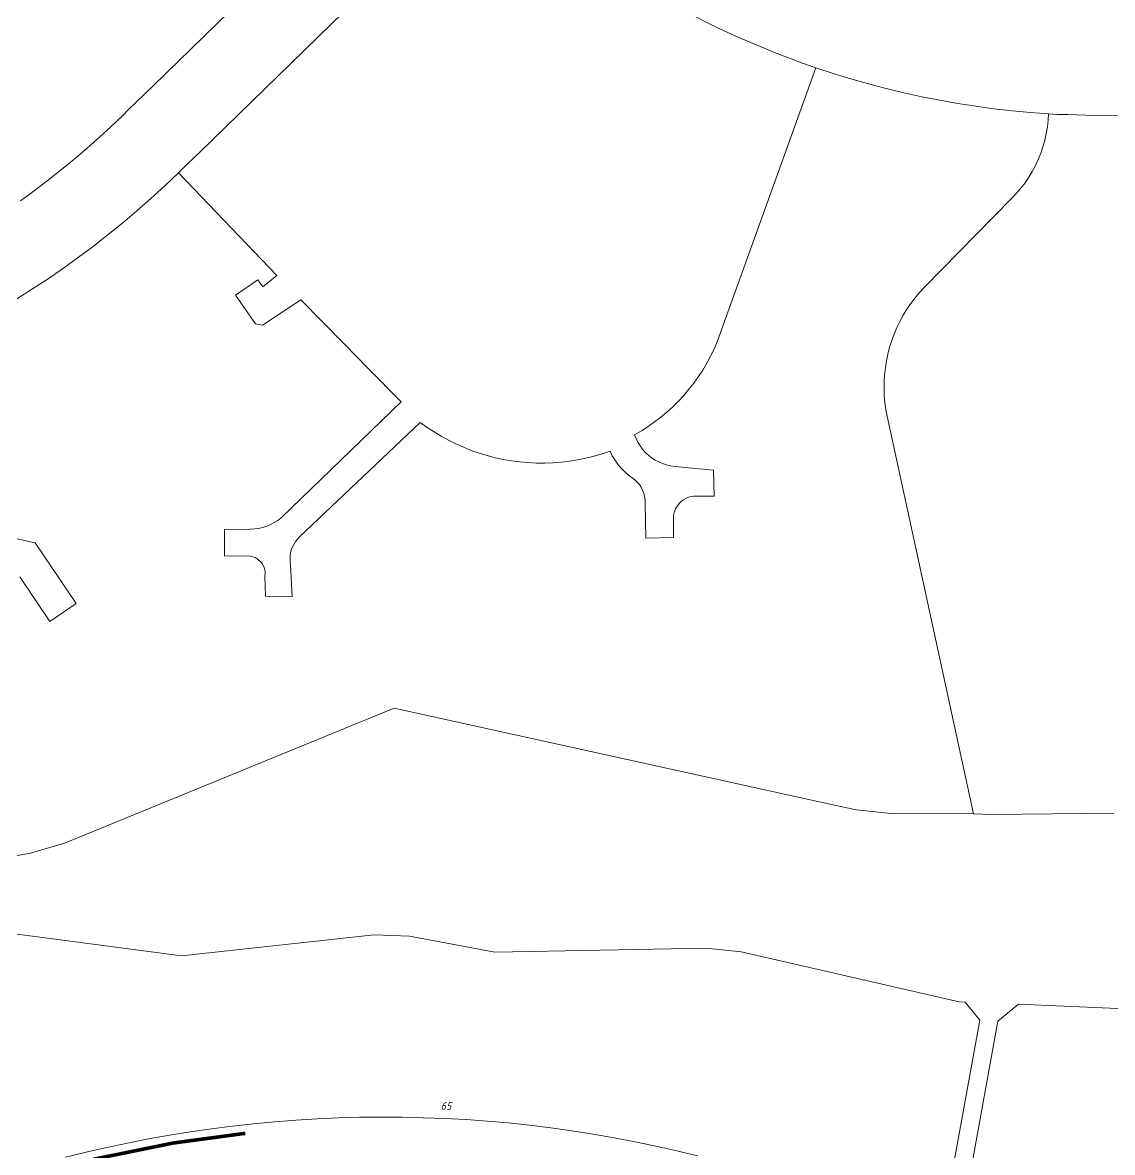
# Model space of a CAD drawing. Header units: metres. Extents: x 296308 to 298462, y 6229542 to 6231092.
# Drawn here: x 297698.4 to 297943.5, y 6230453.2 to 6230707.3 of the extents above; entities that cross this region are included whole.
import ezdxf

# ---------------------------------------------------------------- set-up
doc = ezdxf.new("R2010")
doc.units = ezdxf.units.M
doc.linetypes.add('Cable Exist UG', pattern=[8.2, 4, -1.2, 1.8, -1.2])
doc.linetypes.add('IECLCENT', pattern=[15.5, 9.5, -2, 2, -2])
doc.layers.add('Cadastre Land Parcels_SP_EXT', color=9, linetype='Continuous', lineweight=5)
doc.layers.add('Cadastre Roads_SP_EXT', color=94, linetype='Continuous', lineweight=15)
for name, color, linetype in [('Mains_LV_EXT', 7, 'Continuous'), ('Mains_SL_EXT', 7, 'Continuous'), ('Notes_SP_MISC', 7, 'Continuous')]:
    doc.layers.add(name, color=color, linetype=linetype)
doc.styles.add('ieISOCP', font='isocp.shx')

msp = doc.modelspace()

# ---------------------------------------------------------------- linework, layer by layer
at = {"layer": 'Cadastre Land Parcels_SP_EXT', "linetype": 'Continuous'}
for points in [[(297787.5, 6230751.34), (297727.75, 6230693.08), (297722.19, 6230687.66), (297720.92, 6230686.42), (297718.33, 6230683.95), (297715.7, 6230681.52), (297713.03, 6230679.14), (297710.31, 6230676.81), (297707.55, 6230674.54), (297704.62, 6230672.22), (297701.29, 6230669.68), (297697.91, 6230667.24)], [(297697.11, 6230645.15), (297700.65, 6230647.39), (297704.15, 6230649.7), (297707.6, 6230652.08), (297711.01, 6230654.53), (297714.36, 6230657.04), (297717.67, 6230659.62), (297720.93, 6230662.26), (297724.13, 6230664.97), (297727.28, 6230667.73), (297730.37, 6230670.56), (297733.45, 6230673.52), (297735.53, 6230675.55), (297738.09, 6230678.05), (297800.18, 6230738.59)], [(297849.09, 6230708.95), (297852.7, 6230707.14), (297856.34, 6230705.4), (297860.02, 6230703.73), (297863.73, 6230702.13), (297867.47, 6230700.6), (297871.24, 6230699.15), (297873.58, 6230698.26), (297874.01, 6230698.09), (297876.81, 6230697.14), (297880.72, 6230695.84), (297884.66, 6230694.63), (297888.62, 6230693.51), (297892.6, 6230692.47), (297896.6, 6230691.5), (297900.62, 6230690.63), (297904.66, 6230689.83), (297908.72, 6230689.12), (297912.78, 6230688.49), (297916.86, 6230687.94), (297920.95, 6230687.48), (297925.05, 6230687.1), (297929.15, 6230686.82), (297931.07, 6230686.67), (297931.31, 6230686.66), (297933.47, 6230686.61), (297937.5, 6230686.48), (297941.54, 6230686.43), (297945.57, 6230686.47)], [(297599.09, 6230502.55), (297700.22, 6230520.5), (297707.86, 6230522.71), (297781.96, 6230553.11), (297878.61, 6230531.79), (297885.85, 6230530.23), (297893.76, 6230529.38), (297912.27, 6230529.29), (297892.82, 6230618.76), (297892.82, 6230618.76), (297892.54, 6230620.3), (297892.33, 6230621.86), (297892.2, 6230623.42), (297892.14, 6230624.99), (297892.16, 6230626.55), (297892.25, 6230628.12), (297892.43, 6230629.68), (297892.67, 6230631.23), (297893, 6230632.76), (297893.39, 6230634.28), (297893.86, 6230635.78), (297894.4, 6230637.25), (297895.02, 6230638.69), (297895.7, 6230640.1), (297896.45, 6230641.48), (297897.27, 6230642.82), (297898.15, 6230644.12), (297899.1, 6230645.37), (297900.1, 6230646.58), (297901.17, 6230647.74), (297920.9, 6230667.83), (297921.94, 6230668.93), (297922.92, 6230670.09), (297923.84, 6230671.29), (297924.69, 6230672.54), (297925.48, 6230673.84), (297926.19, 6230675.18), (297926.83, 6230676.55), (297927.39, 6230677.96), (297927.88, 6230679.4), (297928.29, 6230680.86), (297928.62, 6230682.33), (297928.87, 6230683.83), (297929.04, 6230685.33), (297929.15, 6230686.82), (297925.05, 6230687.1), (297920.95, 6230687.48), (297916.86, 6230687.94), (297912.78, 6230688.49), (297908.71, 6230689.12), (297904.66, 6230689.83), (297900.62, 6230690.62), (297896.6, 6230691.5), (297892.6, 6230692.47), (297888.62, 6230693.51), (297884.66, 6230694.63), (297880.72, 6230695.84), (297876.81, 6230697.14), (297854.63, 6230635.5), (297853.92, 6230633.86), (297853.14, 6230632.26), (297852.29, 6230630.69), (297851.38, 6230629.16), (297850.41, 6230627.67), (297849.37, 6230626.22), (297848.27, 6230624.82), (297847.12, 6230623.46), (297845.91, 6230622.16), (297844.64, 6230620.91), (297843.32, 6230619.71), (297841.95, 6230618.57), (297840.54, 6230617.49), (297839.08, 6230616.47), (297837.57, 6230615.51), (297836.03, 6230614.61), (297836.37, 6230613.74), (297836.78, 6230612.9), (297837.27, 6230612.09), (297837.82, 6230611.34), (297838.44, 6230610.64), (297839.13, 6230610), (297839.86, 6230609.42), (297840.65, 6230608.9), (297841.48, 6230608.47), (297842.34, 6230608.1), (297843.23, 6230607.82), (297844.15, 6230607.61), (297845.08, 6230607.49), (297853.8, 6230606.66), (297853.92, 6230600.76), (297850.01, 6230600.79), (297849.38, 6230600.78), (297848.75, 6230600.69), (297848.14, 6230600.52), (297847.56, 6230600.27), (297847.01, 6230599.96), (297846.51, 6230599.57), (297846.06, 6230599.13), (297845.67, 6230598.63), (297845.34, 6230598.09), (297845.08, 6230597.51), (297844.9, 6230596.91), (297844.8, 6230596.28), (297844.8, 6230591.48), (297838.6, 6230591.36), (297838.44, 6230599.26), (297838.41, 6230599.99), (297838.3, 6230600.72), (297838.11, 6230601.43), (297837.85, 6230602.11), (297837.51, 6230602.77), (297837.11, 6230603.38), (297836.64, 6230603.94), (297836.11, 6230604.45), (297835.53, 6230604.9), (297834.62, 6230605.58), (297833.77, 6230606.32), (297832.98, 6230607.13), (297832.25, 6230608), (297831.6, 6230608.92), (297831.01, 6230609.89), (297830.51, 6230610.9), (297828.73, 6230610.3), (297826.93, 6230609.78), (297825.11, 6230609.33), (297823.28, 6230608.96), (297821.43, 6230608.66), (297819.57, 6230608.43), (297817.7, 6230608.29), (297815.83, 6230608.22), (297813.96, 6230608.23), (297812.09, 6230608.32), (297810.22, 6230608.48), (297808.36, 6230608.73), (297806.52, 6230609.05), (297804.69, 6230609.44), (297802.87, 6230609.91), (297801.08, 6230610.46), (297799.31, 6230611.07), (297797.57, 6230611.77), (297795.86, 6230612.53), (297794.18, 6230613.36), (297792.54, 6230614.26), (297790.93, 6230615.23), (297789.37, 6230616.26), (297787.85, 6230617.36), (297760.65, 6230591.6), (297760.13, 6230591.05), (297759.68, 6230590.44), (297759.3, 6230589.79), (297758.99, 6230589.1), (297758.76, 6230588.37), (297758.61, 6230587.63), (297758.55, 6230586.87), (297758.57, 6230586.11), (297758.67, 6230585.36), (297759.02, 6230578.16), (297753.01, 6230578.25), (297752.92, 6230582.75), (297752.97, 6230583.31), (297752.94, 6230583.88), (297752.83, 6230584.43), (297752.64, 6230584.96), (297752.38, 6230585.46), (297752.05, 6230585.92), (297751.65, 6230586.33), (297751.2, 6230586.67), (297750.71, 6230586.95), (297750.18, 6230587.16), (297749.63, 6230587.28), (297743.83, 6230587.37), (297743.81, 6230593.27), (297749.61, 6230593.39), (297750.55, 6230593.42), (297751.49, 6230593.54), (297752.41, 6230593.75), (297753.31, 6230594.03), (297754.19, 6230594.39), (297755.02, 6230594.83), (297755.82, 6230595.34), (297756.56, 6230595.93), (297783.56, 6230621.98), (297776.08, 6230629.59), (297770.86, 6230634.88), (297761, 6230644.95), (297752.4, 6230639.28), (297750.79, 6230639.56), (297746.27, 6230645.98), (297751.32, 6230649.47), (297752.45, 6230647.89), (297755.6, 6230650.45), (297733.45, 6230673.52), (297730.37, 6230670.56), (297727.28, 6230667.73), (297724.13, 6230664.97), (297720.93, 6230662.26), (297717.67, 6230659.62), (297714.36, 6230657.04), (297711.01, 6230654.53), (297707.6, 6230652.08), (297704.15, 6230649.7), (297700.65, 6230647.39), (297697.11, 6230645.14)], [(297692.64, 6230592.15), (297701.21, 6230590.25), (297710.47, 6230576.66), (297704.53, 6230572.6), (297697.77, 6230582.67)], [(297943.78, 6230529.49), (297916.33, 6230529.16), (297912.27, 6230529.29), (297893.76, 6230529.38), (297885.85, 6230530.23), (297878.61, 6230531.79), (297781.96, 6230553.11), (297707.86, 6230522.71), (297700.22, 6230520.5), (297599.09, 6230502.55), (297592.1, 6230504.43), (297556.03, 6230534.94), (297554.92, 6230532.85), (297554.11, 6230531.31), (297589.03, 6230501.79), (297592.19, 6230499.19), (297592.11, 6230481.26), (297570.11, 6230446.25)], [(297907.25, 6230447.4), (297913.65, 6230482.88), (297910.37, 6230486.99), (297909.03, 6230487.05), (297883.52, 6230492.86), (297860.01, 6230498.31), (297852.11, 6230499.13), (297804.63, 6230498.19), (297785.41, 6230501.8), (297777.5, 6230502.1), (297734.18, 6230497.41), (297697.22, 6230502.28), (297689.27, 6230502.44), (297649.55, 6230498.76), (297642.97, 6230497.45), (297642.47, 6230493.77), (297675.86, 6230469.94), (297686.87, 6230445.29)], [(297686.86, 6230445.29), (297675.86, 6230469.94), (297642.47, 6230493.77), (297642.97, 6230497.45), (297649.55, 6230498.76), (297689.27, 6230502.44), (297697.22, 6230502.28), (297734.18, 6230497.41), (297777.5, 6230502.1), (297785.41, 6230501.8), (297804.63, 6230498.19), (297852.11, 6230499.13), (297860.01, 6230498.31), (297883.52, 6230492.86), (297909.03, 6230487.05), (297910.37, 6230486.99), (297913.66, 6230482.88), (297907.25, 6230447.4)], [(297912, 6230451.19), (297917.69, 6230482.7), (297922.4, 6230486.47), (297942.89, 6230485.57), (297945.91, 6230485.45)], [(297708.07, 6230452.06), (297712.7, 6230453.21), (297717.36, 6230454.28), (297722.03, 6230455.27), (297726.72, 6230456.19), (297731.42, 6230457.03), (297736.14, 6230457.79), (297740.87, 6230458.47), (297745.61, 6230459.08), (297750.35, 6230459.6), (297755.11, 6230460.05), (297759.87, 6230460.42), (297764.64, 6230460.71), (297769.41, 6230460.92), (297774.19, 6230461.05), (297778.97, 6230461.1), (297783.74, 6230461.08), (297788.52, 6230460.97), (297788.58, 6230460.97), (297793.29, 6230460.81), (297798.06, 6230460.57), (297798.19, 6230460.56), (297802.85, 6230460.22), (297807.64, 6230459.79), (297812.42, 6230459.28), (297817.19, 6230458.69), (297821.95, 6230458.02), (297826.69, 6230457.27), (297831.43, 6230456.45), (297836.15, 6230455.55), (297840.85, 6230454.57), (297845.54, 6230453.51), (297850.21, 6230452.37)], [(297850.21, 6230452.37), (297845.54, 6230453.51), (297840.85, 6230454.56), (297836.15, 6230455.55), (297831.43, 6230456.45), (297826.69, 6230457.27), (297821.95, 6230458.02), (297817.19, 6230458.69), (297812.42, 6230459.28), (297807.64, 6230459.79), (297802.85, 6230460.22), (297798.19, 6230460.56), (297798.06, 6230460.57), (297793.29, 6230460.81), (297788.58, 6230460.97), (297788.52, 6230460.97), (297783.74, 6230461.08), (297778.97, 6230461.1), (297774.19, 6230461.05), (297769.41, 6230460.92), (297764.64, 6230460.71), (297759.87, 6230460.42), (297755.11, 6230460.05), (297750.36, 6230459.6), (297745.61, 6230459.07), (297740.87, 6230458.47), (297736.14, 6230457.79), (297731.42, 6230457.03), (297726.72, 6230456.19), (297722.03, 6230455.27), (297717.36, 6230454.28), (297712.7, 6230453.21), (297708.07, 6230452.06)]]:
    msp.add_lwpolyline(points, dxfattribs=at)
at = {"layer": 'Cadastre Roads_SP_EXT', "linetype": 'Continuous'}
msp.add_lwpolyline([(297697.77, 6230582.67), (297704.53, 6230572.6), (297710.47, 6230576.66), (297701.21, 6230590.25), (297692.64, 6230592.15)], dxfattribs=at)
at = {"layer": 'Mains_LV_EXT', "linetype": 'IECLCENT', "lineweight": 30, "ltscale": 0.5, "const_width": 0.2, "flags": 128}
msp.add_lwpolyline([(297748.5, 6230457.45), (297736.08, 6230455.73), (297714.31, 6230451.6)], dxfattribs=at)
at = {"layer": 'Mains_SL_EXT', "linetype": 'Cable Exist UG'}
msp.add_lwpolyline([(297714.31, 6230451.6), (297732.34, 6230455.27), (297748.5, 6230457.45)], dxfattribs=at)
at = {"layer": 'Notes_SP_MISC', "const_width": 0.8}
msp.add_lwpolyline([(297714.31, 6230451.6), (297732.34, 6230455.27), (297748.5, 6230457.45)], dxfattribs=at)

# ---------------------------------------------------------------- texts
at = {"layer": 'Cadastre Land Parcels_SP_EXT', "style": 'ieISOCP', "oblique": 15}
msp.add_text('65', height=1.8, rotation=356.3348, dxfattribs=at).set_placement((297792.41, 6230462.79))

doc.saveas('drawing.dxf')
